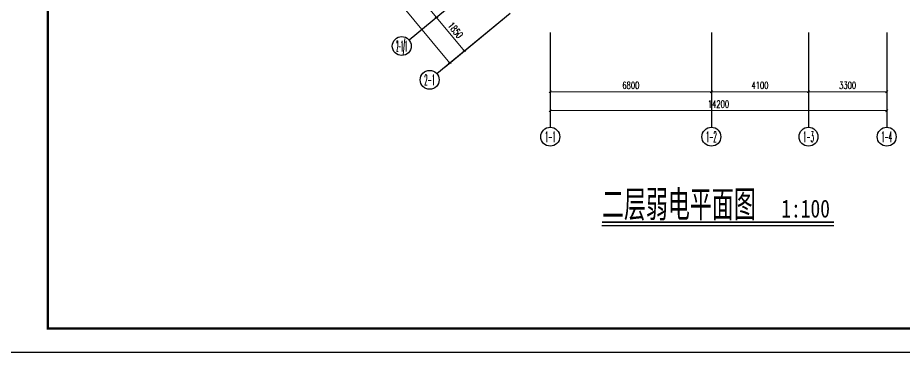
# Model space of a CAD drawing. Extents: x -7085 to 604621, y -1107727 to 606871.
# Drawn here: x 94389 to 131767, y 392324 to 406450 of the extents above; entities that cross this region are included whole.
import ezdxf
from ezdxf.enums import TextEntityAlignment as Align

# ---------------------------------------------------------------- set-up
doc = ezdxf.new("R2010")
doc.units = 0
doc.header["$LTSCALE"] = 1000
doc.header["$MEASUREMENT"] = 0
for name, color, linetype in [('AXIS', 3, 'Continuous'), ('AXIS_TEXT', 7, 'Continuous'), ('PUB_DIM', 3, 'Continuous'), ('TEL_SYMB', 3, 'Continuous'), ('TEL_TITLE', 7, 'Continuous')]:
    doc.layers.add(name, color=color, linetype=linetype)
doc.layers.add('建筑底图', color=8, linetype='Continuous', lineweight=5)
doc.styles.add('-宋体', font='', dxfattribs={"width": 0.6})
doc.styles.add('-新宋体', font='', dxfattribs={"width": 0.8})
doc.styles.add('_TCH_AXIS', font='COMPLEX', dxfattribs={"bigfont": 'GBCBIG'})
doc.styles.add('_TCH_DIM_T3', font='SIMPLEX', dxfattribs={"width": 0.705882, "bigfont": 'GBCBIG'})
doc.styles.add('COMPLEX', font='COMPLEX')
doc.styles.get('-宋体').set_extended_font_data('SimSun')
doc.styles.get('-新宋体').set_extended_font_data('NSimSun')
doc.dimstyles.new('_TCH_ARCH&&100', dxfattribs={"dimtxt": 297.5, "dimasz": 100, "dimexe": 250, "dimexo": 300, "dimgap": 126.25, "dimtad": 1, "dimdec": 0, "dimzin": 0, "dimdsep": 46, "dimtxsty": '_TCH_DIM_T3', "dimblk": 'ARCHTICK', "dimcen": 0.09, "dimclrt": 7, "dimazin": 2, "dimtfac": 1, "dimtdec": 0, "dimtix": 1, "dimtmove": 2, "dimatfit": 3, "dimfxl": 0, "dimtolj": 1, "dimtzin": 0, "dimarcsym": 0})

# ---------------------------------------------------------------- blocks, each defined once
blk = doc.blocks.new('_AXISO')
blk.add_circle((0, 0), 0.5)
at = {"layer": 'AXIS_TEXT', "style": 'COMPLEX', "width": 1.041667}
blk.add_attdef('A', text='', height=0.56, dxfattribs=at).set_placement((-0.25, -0.28), (0.25, -0.28), align=Align.FIT)
blk = doc.blocks.new('_ArchTick')
at = {"color": 0, "linetype": 'ByBlock', "const_width": 0.4}
blk.add_lwpolyline([(-0.5, -0.5), (0.5, 0.5)], dxfattribs=at)
blk = doc.blocks.new('*D1638')
at = {"layer": 'Defpoints', "color": 0}
for p in [(116867, 457357), (123667, 457357), (123667, 454857)]:
    blk.add_point(p, dxfattribs=at)
at = {"layer": 'PUB_DIM', "color": 0, "lineweight": -2}
for p, q in [((116867, 457057), (116867, 454607)), ((123667, 457057), (123667, 454607)), ((116867, 454857), (123667, 454857))]:
    blk.add_line(p, q, dxfattribs=at)
at = {"layer": 'PUB_DIM', "color": 0, "lineweight": -2, "xscale": 100, "yscale": 100, "zscale": 100, "rotation": 180}
blk.add_blockref('_ArchTick', (116867, 454857), dxfattribs=at)
at = {"layer": 'PUB_DIM', "color": 0, "lineweight": -2, "xscale": 100, "yscale": 100, "zscale": 100}
blk.add_blockref('_ArchTick', (123667, 454857), dxfattribs=at)
at = {"layer": 'PUB_DIM', "color": 7, "insert": (120267, 455132), "char_height": 297.5, "attachment_point": 5, "style": '_TCH_DIM_T3'}
blk.add_mtext('\\A1;6800', dxfattribs=at)
blk = doc.blocks.new('*D1639')
at = {"layer": 'Defpoints', "color": 0}
for p in [(123667, 457357), (127767, 457357), (127767, 454857)]:
    blk.add_point(p, dxfattribs=at)
at = {"layer": 'PUB_DIM', "color": 0, "lineweight": -2}
for p, q in [((123667, 457057), (123667, 454607)), ((127767, 457057), (127767, 454607)), ((123667, 454857), (127767, 454857))]:
    blk.add_line(p, q, dxfattribs=at)
at = {"layer": 'PUB_DIM', "color": 0, "lineweight": -2, "xscale": 100, "yscale": 100, "zscale": 100, "rotation": 180}
blk.add_blockref('_ArchTick', (123667, 454857), dxfattribs=at)
at = {"layer": 'PUB_DIM', "color": 0, "lineweight": -2, "xscale": 100, "yscale": 100, "zscale": 100}
blk.add_blockref('_ArchTick', (127767, 454857), dxfattribs=at)
at = {"layer": 'PUB_DIM', "color": 7, "insert": (125717, 455132), "char_height": 297.5, "attachment_point": 5, "style": '_TCH_DIM_T3'}
blk.add_mtext('\\A1;4100', dxfattribs=at)
blk = doc.blocks.new('*D1640')
at = {"layer": 'Defpoints', "color": 0}
for p in [(127767, 457357), (131067, 457357), (131067, 454857)]:
    blk.add_point(p, dxfattribs=at)
at = {"layer": 'PUB_DIM', "color": 0, "lineweight": -2}
for p, q in [((127767, 457057), (127767, 454607)), ((131067, 457057), (131067, 454607)), ((127767, 454857), (131067, 454857))]:
    blk.add_line(p, q, dxfattribs=at)
at = {"layer": 'PUB_DIM', "color": 0, "lineweight": -2, "xscale": 100, "yscale": 100, "zscale": 100, "rotation": 180}
blk.add_blockref('_ArchTick', (127767, 454857), dxfattribs=at)
at = {"layer": 'PUB_DIM', "color": 0, "lineweight": -2, "xscale": 100, "yscale": 100, "zscale": 100}
blk.add_blockref('_ArchTick', (131067, 454857), dxfattribs=at)
at = {"layer": 'PUB_DIM', "color": 7, "insert": (129417, 455132), "char_height": 297.5, "attachment_point": 5, "style": '_TCH_DIM_T3'}
blk.add_mtext('\\A1;3300', dxfattribs=at)
blk = doc.blocks.new('*D1641')
at = {"layer": 'Defpoints', "color": 0}
for p in [(116867, 457357), (131067, 457357), (131067, 454057)]:
    blk.add_point(p, dxfattribs=at)
at = {"layer": 'PUB_DIM', "color": 0, "lineweight": -2}
for p, q in [((116867, 457057), (116867, 453807)), ((131067, 457057), (131067, 453807)), ((116867, 454057), (131067, 454057))]:
    blk.add_line(p, q, dxfattribs=at)
at = {"layer": 'PUB_DIM', "color": 0, "lineweight": -2, "xscale": 100, "yscale": 100, "zscale": 100, "rotation": 180}
blk.add_blockref('_ArchTick', (116867, 454057), dxfattribs=at)
at = {"layer": 'PUB_DIM', "color": 0, "lineweight": -2, "xscale": 100, "yscale": 100, "zscale": 100}
blk.add_blockref('_ArchTick', (131067, 454057), dxfattribs=at)
at = {"layer": 'PUB_DIM', "color": 7, "insert": (123967, 454332), "char_height": 297.5, "attachment_point": 5, "style": '_TCH_DIM_T3'}
blk.add_mtext('\\A1;14200', dxfattribs=at)
blk = doc.blocks.new('*D1659')
at = {"layer": 'Defpoints', "color": 0}
for p in [(111702, 462362), (113993, 459585), (112065, 457994)]:
    blk.add_point(p, dxfattribs=at)
at = {"layer": 'PUB_DIM', "color": 0, "lineweight": -2}
for p, q in [((111471, 462171), (109581, 460612)), ((109774, 460771), (112065, 457994)), ((113762, 459394), (111872, 457835))]:
    blk.add_line(p, q, dxfattribs=at)
at = {"layer": 'PUB_DIM', "color": 0, "lineweight": -2, "xscale": 100, "yscale": 100, "zscale": 100}
for p, rotation in [((109774, 460771), 129.5164780570859), ((112065, 457994), 309.5164780570859)]:
    blk.add_blockref('_ArchTick', p, dxfattribs=dict(at, rotation=rotation))
at = {"layer": 'PUB_DIM', "color": 7, "insert": (111131, 459557), "char_height": 297.5, "attachment_point": 5, "rotation": 309.5165, "style": '_TCH_DIM_T3'}
blk.add_mtext('\\A1;3600', dxfattribs=at)
blk = doc.blocks.new('*D1660')
at = {"layer": 'Defpoints', "color": 0}
for p in [(113993, 459585), (115170, 458157), (113242, 456567)]:
    blk.add_point(p, dxfattribs=at)
at = {"layer": 'PUB_DIM', "color": 0, "lineweight": -2}
for p, q in [((113762, 459394), (111872, 457835)), ((112065, 457994), (113242, 456567)), ((114939, 457967), (113049, 456408))]:
    blk.add_line(p, q, dxfattribs=at)
at = {"layer": 'PUB_DIM', "color": 0, "lineweight": -2, "xscale": 100, "yscale": 100, "zscale": 100}
for p, rotation in [((112065, 457994), 129.5164780570852), ((113242, 456567), 309.5164780570852)]:
    blk.add_blockref('_ArchTick', p, dxfattribs=dict(at, rotation=rotation))
at = {"layer": 'PUB_DIM', "color": 7, "insert": (112865, 457455), "char_height": 297.5, "attachment_point": 5, "rotation": 309.5165, "style": '_TCH_DIM_T3'}
blk.add_mtext('\\A1;1850', dxfattribs=at)
blk = doc.blocks.new('*D1661')
at = {"layer": 'Defpoints', "color": 0}
for p in [(103971, 471735), (115170, 458157), (112625, 456058)]:
    blk.add_point(p, dxfattribs=at)
at = {"layer": 'PUB_DIM', "color": 0, "lineweight": -2}
for p, q in [((103740, 471544), (101233, 469476)), ((101426, 469635), (112625, 456058)), ((114939, 457967), (112432, 455899))]:
    blk.add_line(p, q, dxfattribs=at)
at = {"layer": 'PUB_DIM', "color": 0, "lineweight": -2, "xscale": 100, "yscale": 100, "zscale": 100}
for p, rotation in [((101426, 469635), 129.5164780570852), ((112625, 456058), 309.5164780570851)]:
    blk.add_blockref('_ArchTick', p, dxfattribs=dict(at, rotation=rotation))
at = {"layer": 'PUB_DIM', "color": 7, "insert": (107237, 463021), "char_height": 297.5, "attachment_point": 5, "rotation": 309.5165, "style": '_TCH_DIM_T3'}
blk.add_mtext('\\A1;17600', dxfattribs=at)
blk = doc.blocks.new('WC')
at = {"layer": 'AXIS', "color": 8}
for p, q in [((113993.2, 459584.6), (110907.4, 457039.4)), ((115170.3, 458157.4), (112084.5, 455612.2)), ((116867.5, 457357.3), (116867.5, 453357.3)), ((123667.5, 457357.3), (123667.5, 453357.3)), ((127767.5, 457357.3), (127767.5, 453357.3)), ((131067.5, 457357.3), (131067.5, 453357.3))]:
    blk.add_line(p, q, dxfattribs=at)
ref = blk.add_blockref('_AXISO', (110598.8, 456784.9), dxfattribs=dict(at, xscale=800, yscale=800, zscale=800))
ref.add_attrib('A', '2-1/1', dxfattribs={"layer": 'AXIS_TEXT', "color": 8, "height": 452.55, "style": '_TCH_AXIS', "width": 0.228261}).set_placement((110372.5, 456558.6), (110825.1, 456558.6), align=Align.FIT)
ref = blk.add_blockref('_AXISO', (111776, 455357.7), dxfattribs=dict(at, xscale=800, yscale=800, zscale=800))
ref.add_attrib('A', '2-1', dxfattribs={"layer": 'AXIS_TEXT', "color": 8, "height": 452.55, "style": '_TCH_AXIS', "width": 0.381818}).set_placement((111549.7, 455131.4), (112002.2, 455131.4), align=Align.FIT)
ref = blk.add_blockref('_AXISO', (116867.5, 452957.3), dxfattribs=dict(at, xscale=800, yscale=800, zscale=800))
ref.add_attrib('A', '1-1', dxfattribs={"layer": 'AXIS_TEXT', "color": 8, "height": 452.55, "style": '_TCH_AXIS', "width": 0.42}).set_placement((116641.2, 452731), (117093.8, 452731), align=Align.FIT)
ref = blk.add_blockref('_AXISO', (123667.5, 452957.3), dxfattribs=dict(at, xscale=800, yscale=800, zscale=800))
ref.add_attrib('A', '1-2', dxfattribs={"layer": 'AXIS_TEXT', "color": 8, "height": 452.55, "style": '_TCH_AXIS', "width": 0.381818}).set_placement((123441.2, 452731), (123893.8, 452731), align=Align.FIT)
ref = blk.add_blockref('_AXISO', (127767.5, 452957.3), dxfattribs=dict(at, xscale=800, yscale=800, zscale=800))
ref.add_attrib('A', '1-3', dxfattribs={"layer": 'AXIS_TEXT', "color": 8, "height": 452.55, "style": '_TCH_AXIS', "width": 0.381818}).set_placement((127541.2, 452731), (127993.8, 452731), align=Align.FIT)
ref = blk.add_blockref('_AXISO', (131067.5, 452957.3), dxfattribs=dict(at, xscale=800, yscale=800, zscale=800))
ref.add_attrib('A', '1-4', dxfattribs={"layer": 'AXIS_TEXT', "color": 8, "height": 452.55, "style": '_TCH_AXIS', "width": 0.368421}).set_placement((130841.2, 452731), (131293.8, 452731), align=Align.FIT)
at = {"layer": 'PUB_DIM', "color": 8}
for p1, p2, distance, picture, middle in [((103971.4, 471734.8), (115170.3, 458157.4), -3300, '*D1661', (107237.3, 463021.3)), ((111702.5, 462361.8), (113993.2, 459584.6), -2500, '*D1659', (111131.4, 459557.4)), ((113993.2, 459584.6), (115170.3, 458157.4), -2500, '*D1660', (112865.3, 457455.3)), ((116867.5, 457357.3), (123667.5, 457357.3), -2500, '*D1638', (120267.5, 455132.3)), ((116867.5, 457357.3), (131067.5, 457357.3), -3300, '*D1641', (123967.5, 454332.3)), ((123667.5, 457357.3), (127767.5, 457357.3), -2500, '*D1639', (125717.5, 455132.3)), ((127767.5, 457357.3), (131067.5, 457357.3), -2500, '*D1640', (129417.5, 455132.3))]:
    dim = blk.add_aligned_dim(p1=p1, p2=p2, distance=distance, dimstyle='_TCH_ARCH&&100', dxfattribs=at)
    dim.commit()
    dim.dimension.update_dxf_attribs({"geometry": picture, "text_midpoint": middle})

msp = doc.modelspace()

# ---------------------------------------------------------------- linework, layer by layer
at = {"layer": 'TEL_SYMB', "const_width": 70}
msp.add_lwpolyline([(119049.5, 397811.5), (128836.4, 397811.5)], dxfattribs=at)
at = {"layer": 'TEL_SYMB'}
msp.add_lwpolyline([(119049.5, 397671.5), (128836.4, 397671.5)], dxfattribs=at)
at = {"layer": 'TEL_TITLE', "color": 4}
msp.add_lwpolyline([(93164.1, 392324.2), (152564.1, 392324.2), (152564.1, 434324.2), (93164.1, 434324.2)], close=True, dxfattribs=at)
at = {"layer": 'TEL_TITLE', "color": 4, "const_width": 100}
msp.add_lwpolyline([(95664.1, 393324.2), (151564.1, 393324.2), (151564.1, 433324.2), (95664.1, 433324.2)], close=True, dxfattribs=at)

# ---------------------------------------------------------------- block references
at = {"layer": '建筑底图'}
msp.add_blockref('WC', (0, -51531.4), dxfattribs=at)

# ---------------------------------------------------------------- texts
at = {"layer": 'TEL_SYMB', "color": 7}
for s, height, style, width, p in [('二层弱电平面图', 1132.91, '-宋体', 0.6, (119049.5, 398014)), ('1:100', 755.27, '-新宋体', 0.8, (126617.8, 398014))]:
    msp.add_text(s, height=height, dxfattribs=dict(at, style=style, width=width)).set_placement(p)

doc.saveas('drawing.dxf')
